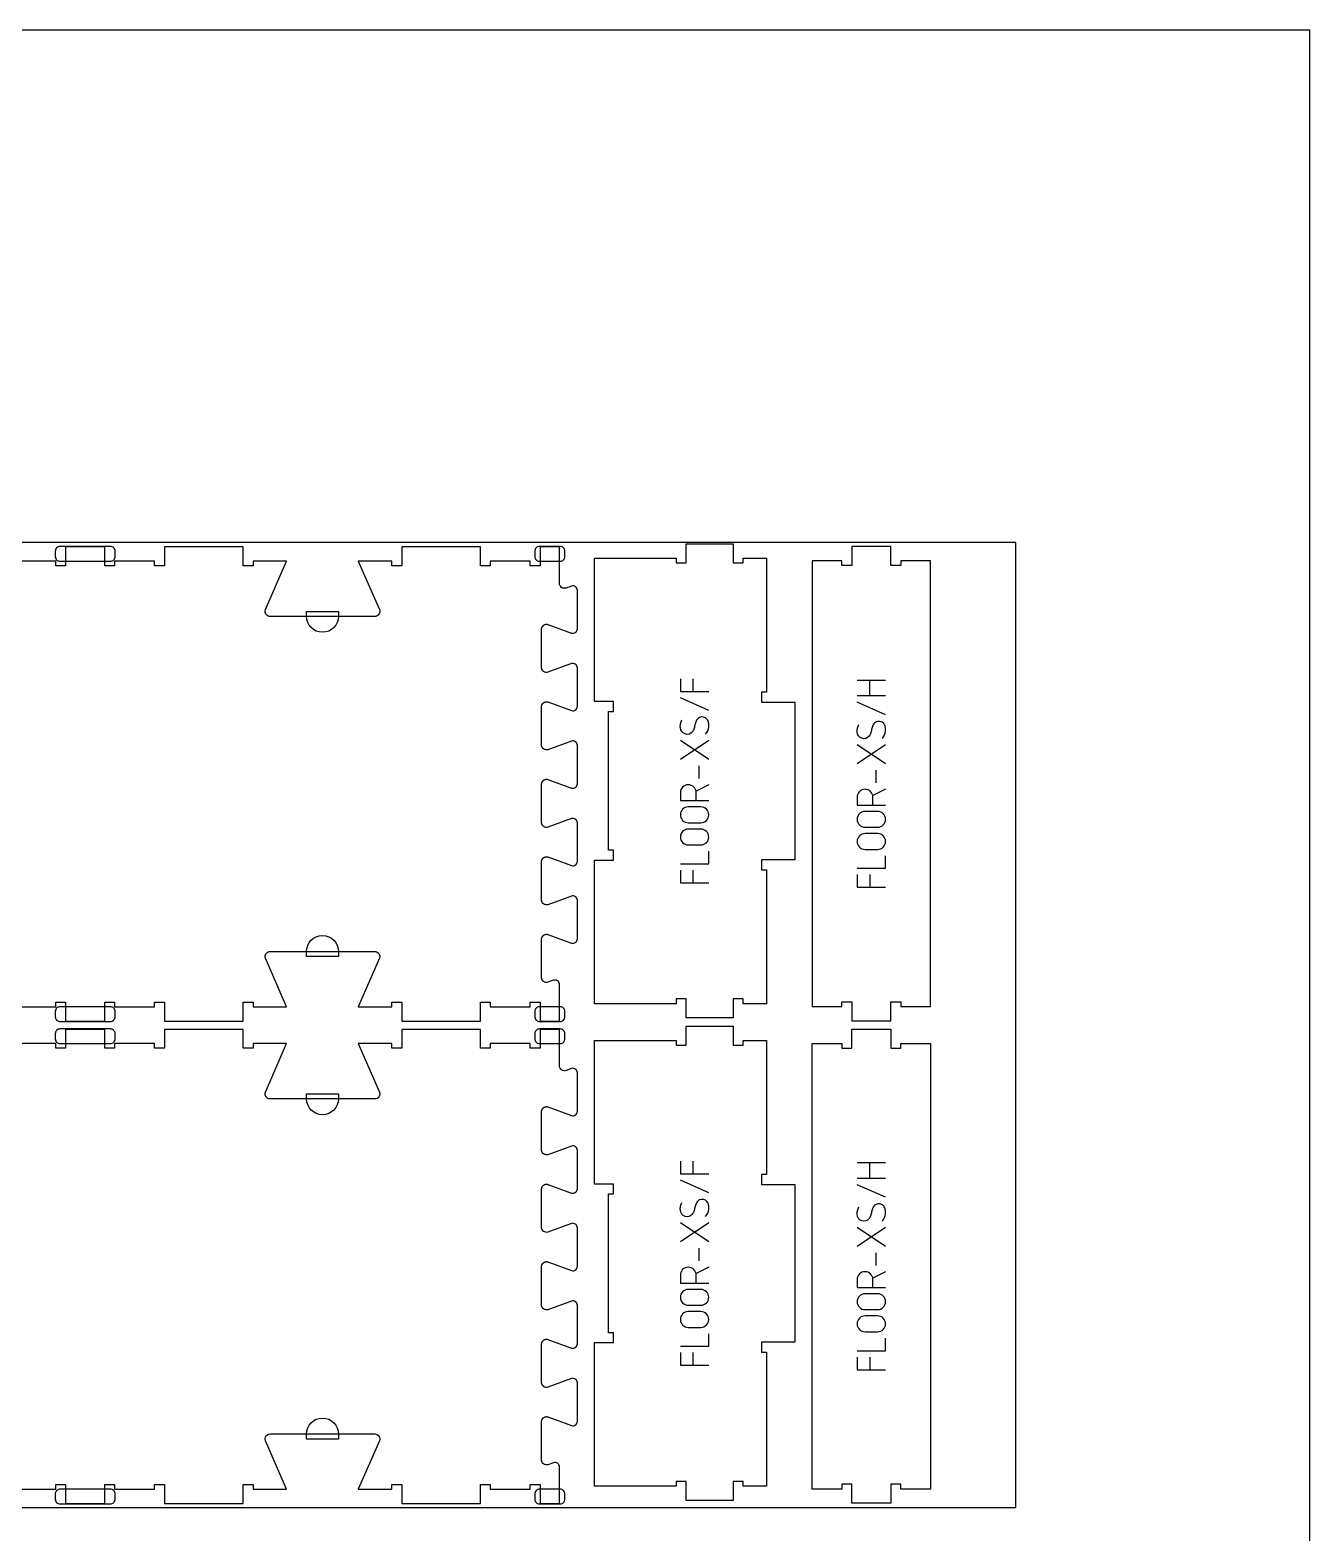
# Model space of a CAD drawing. Extents: x 0 to 12757, y 0 to 30003.
# Drawn here: x 1565 to 3183, y 11963 to 13864 of the extents above; entities that cross this region are included whole.
import ezdxf

# ---------------------------------------------------------------- set-up
doc = ezdxf.new("R2010")
doc.units = 0
for name, color, linetype in [('0_SHEET_SPRUCEPLY_2440X122', 1, 'CONTINUOUS'), ('1_ANYTOOL_1MMDEEP_LABELS_S', 2, 'CONTINUOUS'), ('4_ANYTOOL_CUTTHROUGH_OUTSI', 5, 'CONTINUOUS'), ('5_ANYTOOL_HALF_MILL_9MM_IN', 70, 'CONTINUOUS'), ('DONOTCUT', 7, 'CONTINUOUS')]:
    doc.layers.add(name, color=color, linetype=linetype)

msp = doc.modelspace()

# ---------------------------------------------------------------- linework, layer by layer
at = {"layer": '0_SHEET_SPRUCEPLY_2440X122'}
msp.add_lwpolyline([(371.7, 13215.6), (371.7, 11995.6), (2811.7, 11995.6), (2811.7, 13215.6)], close=True, dxfattribs=at)
at = {"layer": '1_ANYTOOL_1MMDEEP_LABELS_S', "color": 2}
for points in [[(2387.3, 13043.2), (2387.3, 13027.2), (2423.3, 13027.2)], [(2403.3, 13043.2), (2403.3, 13027.2)], [(2610.8, 13041.6), (2646.8, 13041.6)], [(2626.8, 13021.6), (2626.8, 13041.6)], [(2423.3, 13003.2), (2387.3, 13019.2)], [(2646.8, 13021.6), (2610.8, 13021.6)], [(2646.8, 12997.6), (2610.8, 13013.6)], [(2423.3, 12965.2), (2387.3, 12941.2)], [(2423.3, 12941.2), (2387.3, 12965.2)], [(2646.8, 12959.6), (2610.8, 12935.6)], [(2646.8, 12935.6), (2610.8, 12959.6)], [(2411.3, 12917.2), (2411.3, 12933.2)], [(2634.8, 12911.6), (2634.8, 12927.6)], [(2423.3, 12909.2), (2407.1, 12901.1)], [(2646.8, 12903.6), (2630.6, 12895.5)], [(2387.3, 12809.2), (2423.3, 12809.2), (2423.3, 12825.2)], [(2610.8, 12803.6), (2646.8, 12803.6), (2646.8, 12819.6)], [(2387.3, 12801.2), (2387.3, 12785.2), (2423.3, 12785.2)], [(2403.3, 12801.2), (2403.3, 12785.2)], [(2610.8, 12795.6), (2610.8, 12779.6), (2646.8, 12779.6)], [(2626.8, 12795.6), (2626.8, 12779.6)], [(2387.3, 12433.2), (2387.3, 12417.2), (2423.3, 12417.2)], [(2403.3, 12433.2), (2403.3, 12417.2)], [(2610.8, 12431.6), (2646.8, 12431.6)], [(2626.8, 12411.6), (2626.8, 12431.6)], [(2423.3, 12393.2), (2387.3, 12409.2)], [(2646.8, 12411.6), (2610.8, 12411.6)], [(2646.8, 12387.6), (2610.8, 12403.6)], [(2423.3, 12355.2), (2387.3, 12331.2)], [(2423.3, 12331.2), (2387.3, 12355.2)], [(2646.8, 12349.6), (2610.8, 12325.6)], [(2646.8, 12325.6), (2610.8, 12349.6)], [(2411.3, 12307.2), (2411.3, 12323.2)], [(2634.8, 12301.6), (2634.8, 12317.6)], [(2423.3, 12299.2), (2407.1, 12291.1)], [(2646.8, 12293.6), (2630.6, 12285.5)], [(2387.3, 12199.2), (2423.3, 12199.2), (2423.3, 12215.2)], [(2610.8, 12193.6), (2646.8, 12193.6), (2646.8, 12209.6)], [(2387.3, 12191.2), (2387.3, 12175.2), (2423.3, 12175.2)], [(2403.3, 12191.2), (2403.3, 12175.2)], [(2610.8, 12185.6), (2610.8, 12169.6), (2646.8, 12169.6)], [(2626.8, 12185.6), (2626.8, 12169.6)]]:
    msp.add_lwpolyline(points, dxfattribs=at)
for points in [[(2419.3, 12973.2, 0.136555), (2423.2, 12982.5, 0.071716), (2423.1, 12987.6, 0.133522), (2421, 12992.2, 0.344001), (2411.5, 12994.3, 0.153745), (2407.8, 12990.8, 0.071568), (2406, 12986.1, -0.00912), (2404.7, 12980.9, -0.090615), (2402.5, 12976.3, -0.340346), (2393.2, 12973.5, -0.284273), (2387.3, 12981.2, -0.092596), (2387.7, 12986.3, -0.017533), (2389.3, 12991.2)], [(2642.8, 12967.6, 0.136555), (2646.6, 12976.9, 0.071716), (2646.5, 12982, 0.133522), (2644.4, 12986.7, 0.344001), (2635, 12988.7, 0.153745), (2631.3, 12985.2, 0.071568), (2629.5, 12980.5, -0.00912), (2628.2, 12975.4, -0.090615), (2626, 12970.8, -0.340346), (2616.6, 12968, -0.284273), (2610.8, 12975.7, -0.092596), (2611.2, 12980.7, -0.017533), (2612.8, 12985.6)], [(2407.3, 12889.2), (2407.3, 12899.2, 1), (2387.3, 12899.2), (2387.3, 12889.2), (2423.3, 12889.2)], [(2630.8, 12883.6), (2630.8, 12893.6, 1), (2610.8, 12893.6), (2610.8, 12883.6), (2646.8, 12883.6)], [(2419.3, 12363.2, 0.136555), (2423.2, 12372.5, 0.071716), (2423.1, 12377.6, 0.133522), (2421, 12382.2, 0.344001), (2411.5, 12384.3, 0.153745), (2407.8, 12380.8, 0.071568), (2406, 12376.1, -0.00912), (2404.7, 12370.9, -0.090615), (2402.5, 12366.3, -0.340346), (2393.2, 12363.5, -0.284273), (2387.3, 12371.2, -0.092596), (2387.7, 12376.3, -0.017533), (2389.3, 12381.2)], [(2642.8, 12357.6, 0.136555), (2646.6, 12366.9, 0.071716), (2646.5, 12372, 0.133522), (2644.4, 12376.6, 0.344001), (2635, 12378.7, 0.153745), (2631.3, 12375.2, 0.071568), (2629.5, 12370.5, -0.00912), (2628.2, 12365.3, -0.090615), (2626, 12360.8, -0.340346), (2616.6, 12358, -0.284273), (2610.8, 12365.7, -0.092596), (2611.2, 12370.7, -0.017533), (2612.8, 12375.6)], [(2407.3, 12279.2), (2407.3, 12289.2, 1), (2387.3, 12289.2), (2387.3, 12279.2), (2423.3, 12279.2)], [(2630.8, 12273.6), (2630.8, 12283.6, 1), (2610.8, 12283.6), (2610.8, 12273.6), (2646.8, 12273.6)]]:
    msp.add_lwpolyline(points, format="xyb", dxfattribs=at)
for points in [[(2413.3, 12861.2, 1), (2413.3, 12881.2), (2397.3, 12881.2, 1), (2397.3, 12861.2)], [(2636.8, 12855.6, 1), (2636.8, 12875.6), (2620.8, 12875.6, 1), (2620.8, 12855.6)], [(2413.3, 12833.2, 1), (2413.3, 12853.2), (2397.3, 12853.2, 1), (2397.3, 12833.2)], [(2636.8, 12827.6, 1), (2636.8, 12847.6), (2620.8, 12847.6, 1), (2620.8, 12827.6)], [(2413.3, 12251.2, 1), (2413.3, 12271.2), (2397.3, 12271.2, 1), (2397.3, 12251.2)], [(2636.8, 12245.6, 1), (2636.8, 12265.6), (2620.8, 12265.6, 1), (2620.8, 12245.6)], [(2413.3, 12223.2, 1), (2413.3, 12243.2), (2397.3, 12243.2, 1), (2397.3, 12223.2)], [(2636.8, 12217.6, 1), (2636.8, 12237.6), (2620.8, 12237.6, 1), (2620.8, 12217.6)]]:
    msp.add_lwpolyline(points, format="xyb", close=True, dxfattribs=at)
at = {"layer": '4_ANYTOOL_CUTTHROUGH_OUTSI', "color": 5}
for points in [[(1547, 12628.5), (1597.5, 12628.5), (1597.5, 12634.5), (1610, 12634.5), (1610, 12610.5), (1659.5, 12610.5), (1659.5, 12634.5), (1672, 12634.5), (1672, 12628.5), (1722.5, 12628.5), (1722.5, 12634.5), (1735, 12634.5), (1735, 12610.5), (1834.5, 12610.5), (1834.5, 12610.5), (1834.5, 12634.5), (1847, 12634.5), (1847, 12628.5), (1889.4, 12628.5), (1862.8, 12689.8), (1862.8, 12689.8, -0.539734), (1868.5, 12698.5), (2000.9, 12698.5, -0.539734), (2006.7, 12689.8), (1980.1, 12628.5), (2022.5, 12628.5), (2022.5, 12634.5), (2035, 12634.5), (2035, 12610.5), (2134.5, 12610.5), (2134.5, 12634.5), (2147, 12634.5), (2147, 12628.5), (2197.5, 12628.5), (2197.5, 12634.5), (2210, 12634.5), (2210, 12610.5), (2234.5, 12610.5), (2234.5, 12656.6), (2234.5, 12656.6, 0.522087), (2226.7, 12662), (2219.9, 12659.5), (2219.9, 12659.5), (2219.9, 12659.5, -0.237079), (2214.4, 12660.5), (2214.3, 12660.6), (2214.1, 12660.7), (2214, 12660.8), (2213.9, 12661), (2213.7, 12661.1), (2213.6, 12661.2), (2213.5, 12661.3), (2213.4, 12661.5), (2213.2, 12661.6), (2213.1, 12661.8), (2213, 12661.9), (2212.9, 12662.1), (2212.8, 12662.2), (2212.7, 12662.4), (2212.6, 12662.5), (2212.5, 12662.7), (2212.5, 12662.9), (2212.4, 12663), (2212.3, 12663.2), (2212.3, 12663.4), (2212.2, 12663.6), (2212.1, 12663.7), (2212.1, 12663.9), (2212, 12664.1), (2212, 12664.3), (2212, 12664.4), (2211.9, 12664.6), (2211.9, 12664.8), (2211.9, 12665), (2211.9, 12665.2), (2211.9, 12665.3), (2211.9, 12665.5), (2211.9, 12714), (2211.9, 12714.2), (2211.9, 12714.4), (2211.9, 12714.5), (2211.9, 12714.7), (2211.9, 12714.9), (2212, 12715.1), (2212, 12715.3), (2212, 12715.4), (2212.1, 12715.6), (2212.1, 12715.8), (2212.2, 12716), (2212.3, 12716.1), (2212.3, 12716.3), (2212.4, 12716.5), (2212.5, 12716.7), (2212.5, 12716.8), (2212.6, 12717), (2212.7, 12717.1), (2212.8, 12717.3), (2212.9, 12717.5), (2213, 12717.6), (2213.1, 12717.8), (2213.2, 12717.9), (2213.4, 12718), (2213.5, 12718.2), (2213.6, 12718.3), (2213.7, 12718.4), (2213.9, 12718.6), (2214, 12718.7), (2214.1, 12718.8), (2214.3, 12718.9), (2214.4, 12719), (2214.5, 12719.1), (2214.7, 12719.2), (2214.8, 12719.3), (2215, 12719.4), (2215.1, 12719.5), (2215.3, 12719.6), (2215.5, 12719.7), (2215.6, 12719.7), (2215.8, 12719.8), (2216, 12719.9), (2216.2, 12719.9), (2216.3, 12720), (2216.5, 12720.1), (2216.7, 12720.1), (2216.9, 12720.1), (2217, 12720.2), (2217.2, 12720.2), (2217.4, 12720.2), (2217.6, 12720.2), (2217.8, 12720.3), (2218, 12720.3), (2218.1, 12720.3), (2218.3, 12720.3), (2218.5, 12720.3), (2218.7, 12720.2), (2218.9, 12720.2), (2219.1, 12720.2), (2219.2, 12720.2), (2219.4, 12720.1), (2219.6, 12720.1), (2219.8, 12720.1), (2219.9, 12720), (2219.9, 12720), (2249.7, 12709), (2249.7, 12709, 0.236725), (2254.8, 12709.9), (2254.9, 12710), (2255, 12710.1), (2255.2, 12710.2), (2255.3, 12710.3), (2255.4, 12710.4), (2255.5, 12710.5), (2255.6, 12710.7), (2255.7, 12710.8), (2255.9, 12710.9), (2256, 12711.1), (2256.1, 12711.2), (2256.1, 12711.3), (2256.2, 12711.5), (2256.3, 12711.6), (2256.4, 12711.8), (2256.5, 12711.9), (2256.6, 12712.1), (2256.6, 12712.2), (2256.7, 12712.4), (2256.8, 12712.6), (2256.8, 12712.7), (2256.9, 12712.9), (2256.9, 12713), (2257, 12713.2), (2257, 12713.4), (2257, 12713.5), (2257, 12713.7), (2257.1, 12713.9), (2257.1, 12714), (2257.1, 12714.2), (2257.1, 12714.3), (2257.1, 12714.5), (2257.1, 12763), (2257.1, 12763.2), (2257.1, 12763.3), (2257.1, 12763.5), (2257.1, 12763.7), (2257, 12763.8), (2257, 12764), (2257, 12764.2), (2257, 12764.3), (2256.9, 12764.5), (2256.9, 12764.6), (2256.8, 12764.8), (2256.8, 12765), (2256.7, 12765.1), (2256.6, 12765.3), (2256.6, 12765.4), (2256.5, 12765.6), (2256.4, 12765.7), (2256.3, 12765.9), (2256.2, 12766), (2256.1, 12766.2), (2256.1, 12766.3), (2256, 12766.5), (2255.9, 12766.6), (2255.7, 12766.7), (2255.6, 12766.9), (2255.5, 12767), (2255.4, 12767.1), (2255.3, 12767.2), (2255.2, 12767.3), (2255, 12767.4), (2254.9, 12767.5), (2254.8, 12767.6, 0.236725), (2249.7, 12768.5), (2219.9, 12757.5), (2219.9, 12757.5), (2219.9, 12757.5, -0.237079), (2214.4, 12758.5), (2214.3, 12758.6), (2214.1, 12758.7), (2214, 12758.8), (2213.9, 12759), (2213.7, 12759.1), (2213.6, 12759.2), (2213.5, 12759.3), (2213.4, 12759.5), (2213.2, 12759.6), (2213.1, 12759.8), (2213, 12759.9), (2212.9, 12760.1), (2212.8, 12760.2), (2212.7, 12760.4), (2212.6, 12760.5), (2212.5, 12760.7), (2212.5, 12760.9), (2212.4, 12761), (2212.3, 12761.2), (2212.3, 12761.4), (2212.2, 12761.6), (2212.1, 12761.7), (2212.1, 12761.9), (2212, 12762.1), (2212, 12762.3), (2212, 12762.4), (2211.9, 12762.6), (2211.9, 12762.8), (2211.9, 12763), (2211.9, 12763.2), (2211.9, 12763.3), (2211.9, 12763.5), (2211.9, 12812), (2211.9, 12812.2), (2211.9, 12812.4), (2211.9, 12812.5), (2211.9, 12812.7), (2211.9, 12812.9), (2212, 12813.1), (2212, 12813.3), (2212, 12813.4), (2212.1, 12813.6), (2212.1, 12813.8), (2212.2, 12814), (2212.3, 12814.1), (2212.3, 12814.3), (2212.4, 12814.5), (2212.5, 12814.7), (2212.5, 12814.8), (2212.6, 12815), (2212.7, 12815.1), (2212.8, 12815.3), (2212.9, 12815.5), (2213, 12815.6), (2213.1, 12815.8), (2213.2, 12815.9), (2213.4, 12816), (2213.5, 12816.2), (2213.6, 12816.3), (2213.7, 12816.4), (2213.9, 12816.6), (2214, 12816.7), (2214.1, 12816.8), (2214.3, 12816.9), (2214.4, 12817), (2214.5, 12817.1), (2214.7, 12817.2), (2214.8, 12817.3), (2215, 12817.4), (2215.1, 12817.5), (2215.3, 12817.6), (2215.5, 12817.7), (2215.6, 12817.7), (2215.8, 12817.8), (2216, 12817.9), (2216.2, 12817.9), (2216.3, 12818), (2216.5, 12818.1), (2216.7, 12818.1), (2216.9, 12818.1), (2217, 12818.2), (2217.2, 12818.2), (2217.4, 12818.2), (2217.6, 12818.2), (2217.8, 12818.3), (2218, 12818.3), (2218.1, 12818.3), (2218.3, 12818.3), (2218.5, 12818.3), (2218.7, 12818.2), (2218.9, 12818.2), (2219.1, 12818.2), (2219.2, 12818.2), (2219.4, 12818.1), (2219.6, 12818.1), (2219.8, 12818.1), (2219.9, 12818), (2219.9, 12818), (2249.7, 12807), (2249.7, 12807, 0.236725), (2254.8, 12807.9), (2254.9, 12808), (2255, 12808.1), (2255.2, 12808.2), (2255.3, 12808.3), (2255.4, 12808.4), (2255.5, 12808.5), (2255.6, 12808.7), (2255.7, 12808.8), (2255.9, 12808.9), (2256, 12809.1), (2256.1, 12809.2), (2256.1, 12809.3), (2256.2, 12809.5), (2256.3, 12809.6), (2256.4, 12809.8), (2256.5, 12809.9), (2256.6, 12810.1), (2256.6, 12810.2), (2256.7, 12810.4), (2256.8, 12810.6), (2256.8, 12810.7), (2256.9, 12810.9), (2256.9, 12811), (2257, 12811.2), (2257, 12811.4), (2257, 12811.5), (2257, 12811.7), (2257.1, 12811.9), (2257.1, 12812), (2257.1, 12812.2), (2257.1, 12812.3), (2257.1, 12812.5), (2257.1, 12861), (2257.1, 12861.2), (2257.1, 12861.3), (2257.1, 12861.5), (2257.1, 12861.7), (2257, 12861.8), (2257, 12862), (2257, 12862.2), (2257, 12862.3), (2256.9, 12862.5), (2256.9, 12862.6), (2256.8, 12862.8), (2256.8, 12863), (2256.7, 12863.1), (2256.6, 12863.3), (2256.6, 12863.4), (2256.5, 12863.6), (2256.4, 12863.7), (2256.3, 12863.9), (2256.2, 12864), (2256.1, 12864.2), (2256.1, 12864.3), (2256, 12864.5), (2255.9, 12864.6), (2255.7, 12864.7), (2255.6, 12864.9), (2255.5, 12865), (2255.4, 12865.1), (2255.3, 12865.2), (2255.2, 12865.3), (2255, 12865.4), (2254.9, 12865.5), (2254.8, 12865.6, 0.236725), (2249.7, 12866.5), (2219.9, 12855.5), (2219.9, 12855.5), (2219.9, 12855.5, -0.237079), (2214.4, 12856.5), (2214.3, 12856.6), (2214.1, 12856.7), (2214, 12856.8), (2213.9, 12857), (2213.7, 12857.1), (2213.6, 12857.2), (2213.5, 12857.3), (2213.4, 12857.5), (2213.2, 12857.6), (2213.1, 12857.8), (2213, 12857.9), (2212.9, 12858.1), (2212.8, 12858.2), (2212.7, 12858.4), (2212.6, 12858.5), (2212.5, 12858.7), (2212.5, 12858.9), (2212.4, 12859), (2212.3, 12859.2), (2212.3, 12859.4), (2212.2, 12859.6), (2212.1, 12859.7), (2212.1, 12859.9), (2212, 12860.1), (2212, 12860.3), (2212, 12860.4), (2211.9, 12860.6), (2211.9, 12860.8), (2211.9, 12861), (2211.9, 12861.2), (2211.9, 12861.3), (2211.9, 12861.5), (2211.9, 12910), (2211.9, 12910.2), (2211.9, 12910.4), (2211.9, 12910.5), (2211.9, 12910.7), (2211.9, 12910.9), (2212, 12911.1), (2212, 12911.3), (2212, 12911.4), (2212.1, 12911.6), (2212.1, 12911.8), (2212.2, 12912), (2212.3, 12912.1), (2212.3, 12912.3), (2212.4, 12912.5), (2212.5, 12912.7), (2212.5, 12912.8), (2212.6, 12913), (2212.7, 12913.1), (2212.8, 12913.3), (2212.9, 12913.5), (2213, 12913.6), (2213.1, 12913.8), (2213.2, 12913.9), (2213.4, 12914), (2213.5, 12914.2), (2213.6, 12914.3), (2213.7, 12914.4), (2213.9, 12914.6), (2214, 12914.7), (2214.1, 12914.8), (2214.3, 12914.9), (2214.4, 12915), (2214.5, 12915.1), (2214.7, 12915.2), (2214.8, 12915.3), (2215, 12915.4), (2215.1, 12915.5), (2215.3, 12915.6), (2215.5, 12915.7), (2215.6, 12915.7), (2215.8, 12915.8), (2216, 12915.9), (2216.2, 12915.9), (2216.3, 12916), (2216.5, 12916.1), (2216.7, 12916.1), (2216.9, 12916.1), (2217, 12916.2), (2217.2, 12916.2), (2217.4, 12916.2), (2217.6, 12916.2), (2217.8, 12916.3), (2218, 12916.3), (2218.1, 12916.3), (2218.3, 12916.3), (2218.5, 12916.3), (2218.7, 12916.2), (2218.9, 12916.2), (2219.1, 12916.2), (2219.2, 12916.2), (2219.4, 12916.1), (2219.6, 12916.1), (2219.8, 12916.1), (2219.9, 12916), (2219.9, 12916), (2219.9, 12916), (2249.7, 12905), (2249.7, 12905, 0.236725), (2254.8, 12905.9), (2254.9, 12906), (2255, 12906.1), (2255.2, 12906.2), (2255.3, 12906.3), (2255.4, 12906.4), (2255.5, 12906.5), (2255.6, 12906.7), (2255.7, 12906.8), (2255.9, 12906.9), (2256, 12907.1), (2256.1, 12907.2), (2256.1, 12907.3), (2256.2, 12907.5), (2256.3, 12907.6), (2256.4, 12907.8), (2256.5, 12907.9), (2256.6, 12908.1), (2256.6, 12908.2), (2256.7, 12908.4), (2256.8, 12908.6), (2256.8, 12908.7), (2256.9, 12908.9), (2256.9, 12909), (2257, 12909.2), (2257, 12909.4), (2257, 12909.5), (2257, 12909.7), (2257.1, 12909.9), (2257.1, 12910), (2257.1, 12910.2), (2257.1, 12910.3), (2257.1, 12910.5), (2257.1, 12959), (2257.1, 12959.2), (2257.1, 12959.3), (2257.1, 12959.5), (2257.1, 12959.7), (2257, 12959.8), (2257, 12960), (2257, 12960.2), (2257, 12960.3), (2256.9, 12960.5), (2256.9, 12960.6), (2256.8, 12960.8), (2256.8, 12961), (2256.7, 12961.1), (2256.6, 12961.3), (2256.6, 12961.4), (2256.5, 12961.6), (2256.4, 12961.7), (2256.3, 12961.9), (2256.2, 12962), (2256.1, 12962.2), (2256.1, 12962.3), (2256, 12962.5), (2255.9, 12962.6), (2255.7, 12962.7), (2255.6, 12962.9), (2255.5, 12963), (2255.4, 12963.1), (2255.3, 12963.2), (2255.2, 12963.3), (2255, 12963.4), (2254.9, 12963.5), (2254.8, 12963.6, 0.236725), (2249.7, 12964.5), (2219.9, 12953.5), (2219.9, 12953.5), (2219.9, 12953.5, -0.237079), (2214.4, 12954.5), (2214.3, 12954.6), (2214.1, 12954.7), (2214, 12954.8), (2213.9, 12955), (2213.7, 12955.1), (2213.6, 12955.2), (2213.5, 12955.3), (2213.4, 12955.5), (2213.2, 12955.6), (2213.1, 12955.8), (2213, 12955.9), (2212.9, 12956.1), (2212.8, 12956.2), (2212.7, 12956.4), (2212.6, 12956.5), (2212.5, 12956.7), (2212.5, 12956.9), (2212.4, 12957), (2212.3, 12957.2), (2212.3, 12957.4), (2212.2, 12957.6), (2212.1, 12957.7), (2212.1, 12957.9), (2212, 12958.1), (2212, 12958.3), (2212, 12958.4), (2211.9, 12958.6), (2211.9, 12958.8), (2211.9, 12959), (2211.9, 12959.2), (2211.9, 12959.3), (2211.9, 12959.5), (2211.9, 13008), (2211.9, 13008.2), (2211.9, 13008.4), (2211.9, 13008.5), (2211.9, 13008.7), (2211.9, 13008.9), (2212, 13009.1), (2212, 13009.3), (2212, 13009.4), (2212.1, 13009.6), (2212.1, 13009.8), (2212.2, 13010), (2212.3, 13010.1), (2212.3, 13010.3), (2212.4, 13010.5), (2212.5, 13010.7), (2212.5, 13010.8), (2212.6, 13011), (2212.7, 13011.1), (2212.8, 13011.3), (2212.9, 13011.5), (2213, 13011.6), (2213.1, 13011.8), (2213.2, 13011.9), (2213.4, 13012), (2213.5, 13012.2), (2213.6, 13012.3), (2213.7, 13012.4), (2213.9, 13012.6), (2214, 13012.7), (2214.1, 13012.8), (2214.3, 13012.9), (2214.4, 13013), (2214.5, 13013.1), (2214.7, 13013.2), (2214.8, 13013.3), (2215, 13013.4), (2215.1, 13013.5), (2215.3, 13013.6), (2215.5, 13013.7), (2215.6, 13013.7), (2215.8, 13013.8), (2216, 13013.9), (2216.2, 13013.9), (2216.3, 13014), (2216.5, 13014.1), (2216.7, 13014.1), (2216.9, 13014.1), (2217, 13014.2), (2217.2, 13014.2), (2217.4, 13014.2), (2217.6, 13014.2), (2217.8, 13014.3), (2218, 13014.3), (2218.1, 13014.3), (2218.3, 13014.3), (2218.5, 13014.3), (2218.7, 13014.2), (2218.9, 13014.2), (2219.1, 13014.2), (2219.2, 13014.2), (2219.4, 13014.1), (2219.6, 13014.1), (2219.8, 13014.1), (2219.9, 13014), (2219.9, 13014), (2219.9, 13014), (2249.7, 13003), (2249.7, 13003, 0.236725), (2254.8, 13003.9), (2254.9, 13004), (2255, 13004.1), (2255.2, 13004.2), (2255.3, 13004.3), (2255.4, 13004.4), (2255.5, 13004.5), (2255.6, 13004.7), (2255.7, 13004.8), (2255.9, 13004.9), (2256, 13005.1), (2256.1, 13005.2), (2256.1, 13005.3), (2256.2, 13005.5), (2256.3, 13005.6), (2256.4, 13005.8), (2256.5, 13005.9), (2256.6, 13006.1), (2256.6, 13006.2), (2256.7, 13006.4), (2256.8, 13006.6), (2256.8, 13006.7), (2256.9, 13006.9), (2256.9, 13007), (2257, 13007.2), (2257, 13007.4), (2257, 13007.5), (2257, 13007.7), (2257.1, 13007.9), (2257.1, 13008), (2257.1, 13008.2), (2257.1, 13008.3), (2257.1, 13008.5), (2257.1, 13057), (2257.1, 13057.2), (2257.1, 13057.3), (2257.1, 13057.5), (2257.1, 13057.7), (2257, 13057.8), (2257, 13058), (2257, 13058.2), (2257, 13058.3), (2256.9, 13058.5), (2256.9, 13058.6), (2256.8, 13058.8), (2256.8, 13059), (2256.7, 13059.1), (2256.6, 13059.3), (2256.6, 13059.4), (2256.5, 13059.6), (2256.4, 13059.7), (2256.3, 13059.9), (2256.2, 13060), (2256.1, 13060.2), (2256.1, 13060.3), (2256, 13060.5), (2255.9, 13060.6), (2255.7, 13060.7), (2255.6, 13060.9), (2255.5, 13061), (2255.4, 13061.1), (2255.3, 13061.2), (2255.2, 13061.3), (2255, 13061.4), (2254.9, 13061.5), (2254.8, 13061.6, 0.236725), (2249.7, 13062.5), (2219.9, 13051.5), (2219.9, 13051.5), (2219.9, 13051.5, -0.237079), (2214.4, 13052.5), (2214.3, 13052.6), (2214.1, 13052.7), (2214, 13052.8), (2213.9, 13053), (2213.7, 13053.1), (2213.6, 13053.2), (2213.5, 13053.3), (2213.4, 13053.5), (2213.2, 13053.6), (2213.1, 13053.8), (2213, 13053.9), (2212.9, 13054.1), (2212.8, 13054.2), (2212.7, 13054.4), (2212.6, 13054.5), (2212.5, 13054.7), (2212.5, 13054.9), (2212.4, 13055), (2212.3, 13055.2), (2212.3, 13055.4), (2212.2, 13055.6), (2212.1, 13055.7), (2212.1, 13055.9), (2212, 13056.1), (2212, 13056.3), (2212, 13056.4), (2211.9, 13056.6), (2211.9, 13056.8), (2211.9, 13057), (2211.9, 13057.2), (2211.9, 13057.3), (2211.9, 13057.5), (2211.9, 13106), (2211.9, 13106.2), (2211.9, 13106.4), (2211.9, 13106.5), (2211.9, 13106.7), (2211.9, 13106.9), (2212, 13107.1), (2212, 13107.3), (2212, 13107.4), (2212.1, 13107.6), (2212.1, 13107.8), (2212.2, 13108), (2212.3, 13108.1), (2212.3, 13108.3), (2212.4, 13108.5), (2212.5, 13108.7), (2212.5, 13108.8), (2212.6, 13109), (2212.7, 13109.1), (2212.8, 13109.3), (2212.9, 13109.5), (2213, 13109.6), (2213.1, 13109.8), (2213.2, 13109.9), (2213.4, 13110), (2213.5, 13110.2), (2213.6, 13110.3), (2213.7, 13110.4), (2213.9, 13110.6), (2214, 13110.7), (2214.1, 13110.8), (2214.3, 13110.9), (2214.4, 13111), (2214.5, 13111.1), (2214.7, 13111.2), (2214.8, 13111.3), (2215, 13111.4), (2215.1, 13111.5), (2215.3, 13111.6), (2215.5, 13111.7), (2215.6, 13111.7), (2215.8, 13111.8), (2216, 13111.9), (2216.2, 13111.9), (2216.3, 13112), (2216.5, 13112.1), (2216.7, 13112.1), (2216.9, 13112.1), (2217, 13112.2), (2217.2, 13112.2), (2217.4, 13112.2), (2217.6, 13112.2), (2217.8, 13112.3), (2218, 13112.3), (2218.1, 13112.3), (2218.3, 13112.3), (2218.5, 13112.3), (2218.7, 13112.2), (2218.9, 13112.2), (2219.1, 13112.2), (2219.2, 13112.2), (2219.4, 13112.1), (2219.6, 13112.1), (2219.8, 13112.1), (2219.9, 13112), (2219.9, 13112), (2249.7, 13101), (2249.7, 13101, 0.236725), (2254.8, 13101.9), (2254.9, 13102), (2255, 13102.1), (2255.2, 13102.2), (2255.3, 13102.3), (2255.4, 13102.4), (2255.5, 13102.5), (2255.6, 13102.7), (2255.7, 13102.8), (2255.9, 13102.9), (2256, 13103.1), (2256.1, 13103.2), (2256.1, 13103.3), (2256.2, 13103.5), (2256.3, 13103.6), (2256.4, 13103.8), (2256.5, 13103.9), (2256.6, 13104.1), (2256.6, 13104.2), (2256.7, 13104.4), (2256.8, 13104.6), (2256.8, 13104.7), (2256.9, 13104.9), (2256.9, 13105), (2257, 13105.2), (2257, 13105.4), (2257, 13105.5), (2257, 13105.7), (2257.1, 13105.9), (2257.1, 13106), (2257.1, 13106.2), (2257.1, 13106.3), (2257.1, 13106.5), (2257.1, 13155), (2257.1, 13155.2), (2257.1, 13155.3), (2257.1, 13155.5), (2257.1, 13155.7), (2257, 13155.8), (2257, 13156), (2257, 13156.2), (2257, 13156.3), (2256.9, 13156.5), (2256.9, 13156.6), (2256.8, 13156.8), (2256.8, 13157), (2256.7, 13157.1), (2256.6, 13157.3), (2256.6, 13157.4), (2256.5, 13157.6), (2256.4, 13157.7), (2256.3, 13157.9), (2256.2, 13158), (2256.1, 13158.2), (2256.1, 13158.3), (2256, 13158.5), (2255.9, 13158.6), (2255.7, 13158.7), (2255.6, 13158.9), (2255.5, 13159), (2255.4, 13159.1), (2255.3, 13159.2), (2255.2, 13159.3), (2255, 13159.4), (2254.9, 13159.5), (2254.8, 13159.6, 0.236725), (2249.7, 13160.5), (2242.9, 13158, -0.522088), (2234.5, 13163.9), (2234.5, 13210), (2210, 13210), (2210, 13186), (2197.5, 13186), (2197.5, 13192), (2147, 13192), (2147, 13186), (2134.5, 13186), (2134.5, 13210), (2035, 13210), (2035, 13186), (2022.5, 13186), (2022.5, 13192), (1980.1, 13192), (2006.7, 13130.7), (2006.7, 13130.7, -0.539734), (2000.9, 13122), (1868.5, 13122, -0.539734), (1862.8, 13130.7), (1889.4, 13192), (1847, 13192), (1847, 13186), (1834.5, 13186), (1834.5, 13210), (1735, 13210), (1735, 13186), (1722.5, 13186), (1722.5, 13192), (1672, 13192), (1672, 13186), (1659.5, 13186), (1659.5, 13210), (1610, 13210), (1610, 13186), (1597.5, 13186), (1597.5, 13192), (1547, 13192)], [(1547, 12018.5), (1597.5, 12018.5), (1597.5, 12024.5), (1610, 12024.5), (1610, 12000.5), (1659.5, 12000.5), (1659.5, 12024.5), (1672, 12024.5), (1672, 12018.5), (1722.5, 12018.5), (1722.5, 12024.5), (1735, 12024.5), (1735, 12000.5), (1834.5, 12000.5), (1834.5, 12000.5), (1834.5, 12024.5), (1847, 12024.5), (1847, 12018.5), (1889.4, 12018.5), (1862.8, 12079.8), (1862.8, 12079.8, -0.539734), (1868.5, 12088.5), (2000.9, 12088.5, -0.539734), (2006.7, 12079.8), (1980.1, 12018.5), (2022.5, 12018.5), (2022.5, 12024.5), (2035, 12024.5), (2035, 12000.5), (2134.5, 12000.5), (2134.5, 12024.5), (2147, 12024.5), (2147, 12018.5), (2197.5, 12018.5), (2197.5, 12024.5), (2210, 12024.5), (2210, 12000.5), (2234.5, 12000.5), (2234.5, 12046.6), (2234.5, 12046.6, 0.522087), (2226.7, 12052), (2219.9, 12049.5), (2219.9, 12049.5), (2219.9, 12049.5, -0.237079), (2214.4, 12050.5), (2214.3, 12050.6), (2214.1, 12050.7), (2214, 12050.8), (2213.9, 12051), (2213.7, 12051.1), (2213.6, 12051.2), (2213.5, 12051.3), (2213.4, 12051.5), (2213.2, 12051.6), (2213.1, 12051.8), (2213, 12051.9), (2212.9, 12052.1), (2212.8, 12052.2), (2212.7, 12052.4), (2212.6, 12052.5), (2212.5, 12052.7), (2212.5, 12052.9), (2212.4, 12053), (2212.3, 12053.2), (2212.3, 12053.4), (2212.2, 12053.6), (2212.1, 12053.7), (2212.1, 12053.9), (2212, 12054.1), (2212, 12054.3), (2212, 12054.4), (2211.9, 12054.6), (2211.9, 12054.8), (2211.9, 12055), (2211.9, 12055.2), (2211.9, 12055.3), (2211.9, 12055.5), (2211.9, 12104), (2211.9, 12104.2), (2211.9, 12104.4), (2211.9, 12104.5), (2211.9, 12104.7), (2211.9, 12104.9), (2212, 12105.1), (2212, 12105.3), (2212, 12105.4), (2212.1, 12105.6), (2212.1, 12105.8), (2212.2, 12106), (2212.3, 12106.1), (2212.3, 12106.3), (2212.4, 12106.5), (2212.5, 12106.7), (2212.5, 12106.8), (2212.6, 12107), (2212.7, 12107.1), (2212.8, 12107.3), (2212.9, 12107.5), (2213, 12107.6), (2213.1, 12107.8), (2213.2, 12107.9), (2213.4, 12108), (2213.5, 12108.2), (2213.6, 12108.3), (2213.7, 12108.4), (2213.9, 12108.6), (2214, 12108.7), (2214.1, 12108.8), (2214.3, 12108.9), (2214.4, 12109), (2214.5, 12109.1), (2214.7, 12109.2), (2214.8, 12109.3), (2215, 12109.4), (2215.1, 12109.5), (2215.3, 12109.6), (2215.5, 12109.7), (2215.6, 12109.7), (2215.8, 12109.8), (2216, 12109.9), (2216.2, 12109.9), (2216.3, 12110), (2216.5, 12110.1), (2216.7, 12110.1), (2216.9, 12110.1), (2217, 12110.2), (2217.2, 12110.2), (2217.4, 12110.2), (2217.6, 12110.2), (2217.8, 12110.3), (2218, 12110.3), (2218.1, 12110.3), (2218.3, 12110.3), (2218.5, 12110.3), (2218.7, 12110.2), (2218.9, 12110.2), (2219.1, 12110.2), (2219.2, 12110.2), (2219.4, 12110.1), (2219.6, 12110.1), (2219.8, 12110.1), (2219.9, 12110), (2219.9, 12110), (2249.7, 12099), (2249.7, 12099, 0.236725), (2254.8, 12099.9), (2254.9, 12100), (2255, 12100.1), (2255.2, 12100.2), (2255.3, 12100.3), (2255.4, 12100.4), (2255.5, 12100.5), (2255.6, 12100.7), (2255.7, 12100.8), (2255.9, 12100.9), (2256, 12101.1), (2256.1, 12101.2), (2256.1, 12101.3), (2256.2, 12101.5), (2256.3, 12101.6), (2256.4, 12101.8), (2256.5, 12101.9), (2256.6, 12102.1), (2256.6, 12102.2), (2256.7, 12102.4), (2256.8, 12102.6), (2256.8, 12102.7), (2256.9, 12102.9), (2256.9, 12103), (2257, 12103.2), (2257, 12103.4), (2257, 12103.5), (2257, 12103.7), (2257.1, 12103.9), (2257.1, 12104), (2257.1, 12104.2), (2257.1, 12104.3), (2257.1, 12104.5), (2257.1, 12153), (2257.1, 12153.2), (2257.1, 12153.3), (2257.1, 12153.5), (2257.1, 12153.7), (2257, 12153.8), (2257, 12154), (2257, 12154.2), (2257, 12154.3), (2256.9, 12154.5), (2256.9, 12154.6), (2256.8, 12154.8), (2256.8, 12155), (2256.7, 12155.1), (2256.6, 12155.3), (2256.6, 12155.4), (2256.5, 12155.6), (2256.4, 12155.7), (2256.3, 12155.9), (2256.2, 12156), (2256.1, 12156.2), (2256.1, 12156.3), (2256, 12156.5), (2255.9, 12156.6), (2255.7, 12156.7), (2255.6, 12156.9), (2255.5, 12157), (2255.4, 12157.1), (2255.3, 12157.2), (2255.2, 12157.3), (2255, 12157.4), (2254.9, 12157.5), (2254.8, 12157.6, 0.236725), (2249.7, 12158.5), (2219.9, 12147.5), (2219.9, 12147.5), (2219.9, 12147.5, -0.237079), (2214.4, 12148.5), (2214.3, 12148.6), (2214.1, 12148.7), (2214, 12148.8), (2213.9, 12149), (2213.7, 12149.1), (2213.6, 12149.2), (2213.5, 12149.3), (2213.4, 12149.5), (2213.2, 12149.6), (2213.1, 12149.8), (2213, 12149.9), (2212.9, 12150.1), (2212.8, 12150.2), (2212.7, 12150.4), (2212.6, 12150.5), (2212.5, 12150.7), (2212.5, 12150.9), (2212.4, 12151), (2212.3, 12151.2), (2212.3, 12151.4), (2212.2, 12151.6), (2212.1, 12151.7), (2212.1, 12151.9), (2212, 12152.1), (2212, 12152.3), (2212, 12152.4), (2211.9, 12152.6), (2211.9, 12152.8), (2211.9, 12153), (2211.9, 12153.2), (2211.9, 12153.3), (2211.9, 12153.5), (2211.9, 12202), (2211.9, 12202.2), (2211.9, 12202.4), (2211.9, 12202.5), (2211.9, 12202.7), (2211.9, 12202.9), (2212, 12203.1), (2212, 12203.3), (2212, 12203.4), (2212.1, 12203.6), (2212.1, 12203.8), (2212.2, 12204), (2212.3, 12204.1), (2212.3, 12204.3), (2212.4, 12204.5), (2212.5, 12204.7), (2212.5, 12204.8), (2212.6, 12205), (2212.7, 12205.1), (2212.8, 12205.3), (2212.9, 12205.5), (2213, 12205.6), (2213.1, 12205.8), (2213.2, 12205.9), (2213.4, 12206), (2213.5, 12206.2), (2213.6, 12206.3), (2213.7, 12206.4), (2213.9, 12206.6), (2214, 12206.7), (2214.1, 12206.8), (2214.3, 12206.9), (2214.4, 12207), (2214.5, 12207.1), (2214.7, 12207.2), (2214.8, 12207.3), (2215, 12207.4), (2215.1, 12207.5), (2215.3, 12207.6), (2215.5, 12207.7), (2215.6, 12207.7), (2215.8, 12207.8), (2216, 12207.9), (2216.2, 12207.9), (2216.3, 12208), (2216.5, 12208.1), (2216.7, 12208.1), (2216.9, 12208.1), (2217, 12208.2), (2217.2, 12208.2), (2217.4, 12208.2), (2217.6, 12208.2), (2217.8, 12208.3), (2218, 12208.3), (2218.1, 12208.3), (2218.3, 12208.3), (2218.5, 12208.3), (2218.7, 12208.2), (2218.9, 12208.2), (2219.1, 12208.2), (2219.2, 12208.2), (2219.4, 12208.1), (2219.6, 12208.1), (2219.8, 12208.1), (2219.9, 12208), (2219.9, 12208), (2249.7, 12197), (2249.7, 12197, 0.236725), (2254.8, 12197.9), (2254.9, 12198), (2255, 12198.1), (2255.2, 12198.2), (2255.3, 12198.3), (2255.4, 12198.4), (2255.5, 12198.5), (2255.6, 12198.7), (2255.7, 12198.8), (2255.9, 12198.9), (2256, 12199.1), (2256.1, 12199.2), (2256.1, 12199.3), (2256.2, 12199.5), (2256.3, 12199.6), (2256.4, 12199.8), (2256.5, 12199.9), (2256.6, 12200.1), (2256.6, 12200.2), (2256.7, 12200.4), (2256.8, 12200.6), (2256.8, 12200.7), (2256.9, 12200.9), (2256.9, 12201), (2257, 12201.2), (2257, 12201.4), (2257, 12201.5), (2257, 12201.7), (2257.1, 12201.9), (2257.1, 12202), (2257.1, 12202.2), (2257.1, 12202.3), (2257.1, 12202.5), (2257.1, 12251), (2257.1, 12251.2), (2257.1, 12251.3), (2257.1, 12251.5), (2257.1, 12251.7), (2257, 12251.8), (2257, 12252), (2257, 12252.2), (2257, 12252.3), (2256.9, 12252.5), (2256.9, 12252.6), (2256.8, 12252.8), (2256.8, 12253), (2256.7, 12253.1), (2256.6, 12253.3), (2256.6, 12253.4), (2256.5, 12253.6), (2256.4, 12253.7), (2256.3, 12253.9), (2256.2, 12254), (2256.1, 12254.2), (2256.1, 12254.3), (2256, 12254.5), (2255.9, 12254.6), (2255.7, 12254.7), (2255.6, 12254.9), (2255.5, 12255), (2255.4, 12255.1), (2255.3, 12255.2), (2255.2, 12255.3), (2255, 12255.4), (2254.9, 12255.5), (2254.8, 12255.6, 0.236725), (2249.7, 12256.5), (2219.9, 12245.5), (2219.9, 12245.5), (2219.9, 12245.5, -0.237079), (2214.4, 12246.5), (2214.3, 12246.6), (2214.1, 12246.7), (2214, 12246.8), (2213.9, 12247), (2213.7, 12247.1), (2213.6, 12247.2), (2213.5, 12247.3), (2213.4, 12247.5), (2213.2, 12247.6), (2213.1, 12247.8), (2213, 12247.9), (2212.9, 12248.1), (2212.8, 12248.2), (2212.7, 12248.4), (2212.6, 12248.5), (2212.5, 12248.7), (2212.5, 12248.9), (2212.4, 12249), (2212.3, 12249.2), (2212.3, 12249.4), (2212.2, 12249.6), (2212.1, 12249.7), (2212.1, 12249.9), (2212, 12250.1), (2212, 12250.3), (2212, 12250.4), (2211.9, 12250.6), (2211.9, 12250.8), (2211.9, 12251), (2211.9, 12251.2), (2211.9, 12251.3), (2211.9, 12251.5), (2211.9, 12300), (2211.9, 12300.2), (2211.9, 12300.4), (2211.9, 12300.5), (2211.9, 12300.7), (2211.9, 12300.9), (2212, 12301.1), (2212, 12301.3), (2212, 12301.4), (2212.1, 12301.6), (2212.1, 12301.8), (2212.2, 12302), (2212.3, 12302.1), (2212.3, 12302.3), (2212.4, 12302.5), (2212.5, 12302.7), (2212.5, 12302.8), (2212.6, 12303), (2212.7, 12303.1), (2212.8, 12303.3), (2212.9, 12303.5), (2213, 12303.6), (2213.1, 12303.8), (2213.2, 12303.9), (2213.4, 12304), (2213.5, 12304.2), (2213.6, 12304.3), (2213.7, 12304.4), (2213.9, 12304.6), (2214, 12304.7), (2214.1, 12304.8), (2214.3, 12304.9), (2214.4, 12305), (2214.5, 12305.1), (2214.7, 12305.2), (2214.8, 12305.3), (2215, 12305.4), (2215.1, 12305.5), (2215.3, 12305.6), (2215.5, 12305.7), (2215.6, 12305.7), (2215.8, 12305.8), (2216, 12305.9), (2216.2, 12305.9), (2216.3, 12306), (2216.5, 12306.1), (2216.7, 12306.1), (2216.9, 12306.1), (2217, 12306.2), (2217.2, 12306.2), (2217.4, 12306.2), (2217.6, 12306.2), (2217.8, 12306.3), (2218, 12306.3), (2218.1, 12306.3), (2218.3, 12306.3), (2218.5, 12306.3), (2218.7, 12306.2), (2218.9, 12306.2), (2219.1, 12306.2), (2219.2, 12306.2), (2219.4, 12306.1), (2219.6, 12306.1), (2219.8, 12306.1), (2219.9, 12306), (2219.9, 12306), (2219.9, 12306), (2249.7, 12295), (2249.7, 12295, 0.236725), (2254.8, 12295.9), (2254.9, 12296), (2255, 12296.1), (2255.2, 12296.2), (2255.3, 12296.3), (2255.4, 12296.4), (2255.5, 12296.5), (2255.6, 12296.7), (2255.7, 12296.8), (2255.9, 12296.9), (2256, 12297.1), (2256.1, 12297.2), (2256.1, 12297.3), (2256.2, 12297.5), (2256.3, 12297.6), (2256.4, 12297.8), (2256.5, 12297.9), (2256.6, 12298.1), (2256.6, 12298.2), (2256.7, 12298.4), (2256.8, 12298.6), (2256.8, 12298.7), (2256.9, 12298.9), (2256.9, 12299), (2257, 12299.2), (2257, 12299.4), (2257, 12299.5), (2257, 12299.7), (2257.1, 12299.9), (2257.1, 12300), (2257.1, 12300.2), (2257.1, 12300.3), (2257.1, 12300.5), (2257.1, 12349), (2257.1, 12349.2), (2257.1, 12349.3), (2257.1, 12349.5), (2257.1, 12349.7), (2257, 12349.8), (2257, 12350), (2257, 12350.2), (2257, 12350.3), (2256.9, 12350.5), (2256.9, 12350.6), (2256.8, 12350.8), (2256.8, 12351), (2256.7, 12351.1), (2256.6, 12351.3), (2256.6, 12351.4), (2256.5, 12351.6), (2256.4, 12351.7), (2256.3, 12351.9), (2256.2, 12352), (2256.1, 12352.2), (2256.1, 12352.3), (2256, 12352.5), (2255.9, 12352.6), (2255.7, 12352.7), (2255.6, 12352.9), (2255.5, 12353), (2255.4, 12353.1), (2255.3, 12353.2), (2255.2, 12353.3), (2255, 12353.4), (2254.9, 12353.5), (2254.8, 12353.6, 0.236725), (2249.7, 12354.5), (2219.9, 12343.5), (2219.9, 12343.5), (2219.9, 12343.5, -0.237079), (2214.4, 12344.5), (2214.3, 12344.6), (2214.1, 12344.7), (2214, 12344.8), (2213.9, 12345), (2213.7, 12345.1), (2213.6, 12345.2), (2213.5, 12345.3), (2213.4, 12345.5), (2213.2, 12345.6), (2213.1, 12345.8), (2213, 12345.9), (2212.9, 12346.1), (2212.8, 12346.2), (2212.7, 12346.4), (2212.6, 12346.5), (2212.5, 12346.7), (2212.5, 12346.9), (2212.4, 12347), (2212.3, 12347.2), (2212.3, 12347.4), (2212.2, 12347.6), (2212.1, 12347.7), (2212.1, 12347.9), (2212, 12348.1), (2212, 12348.3), (2212, 12348.4), (2211.9, 12348.6), (2211.9, 12348.8), (2211.9, 12349), (2211.9, 12349.2), (2211.9, 12349.3), (2211.9, 12349.5), (2211.9, 12398), (2211.9, 12398.2), (2211.9, 12398.4), (2211.9, 12398.5), (2211.9, 12398.7), (2211.9, 12398.9), (2212, 12399.1), (2212, 12399.3), (2212, 12399.4), (2212.1, 12399.6), (2212.1, 12399.8), (2212.2, 12400), (2212.3, 12400.1), (2212.3, 12400.3), (2212.4, 12400.5), (2212.5, 12400.7), (2212.5, 12400.8), (2212.6, 12401), (2212.7, 12401.1), (2212.8, 12401.3), (2212.9, 12401.5), (2213, 12401.6), (2213.1, 12401.8), (2213.2, 12401.9), (2213.4, 12402), (2213.5, 12402.2), (2213.6, 12402.3), (2213.7, 12402.4), (2213.9, 12402.6), (2214, 12402.7), (2214.1, 12402.8), (2214.3, 12402.9), (2214.4, 12403), (2214.5, 12403.1), (2214.7, 12403.2), (2214.8, 12403.3), (2215, 12403.4), (2215.1, 12403.5), (2215.3, 12403.6), (2215.5, 12403.7), (2215.6, 12403.7), (2215.8, 12403.8), (2216, 12403.9), (2216.2, 12403.9), (2216.3, 12404), (2216.5, 12404.1), (2216.7, 12404.1), (2216.9, 12404.1), (2217, 12404.2), (2217.2, 12404.2), (2217.4, 12404.2), (2217.6, 12404.2), (2217.8, 12404.3), (2218, 12404.3), (2218.1, 12404.3), (2218.3, 12404.3), (2218.5, 12404.3), (2218.7, 12404.2), (2218.9, 12404.2), (2219.1, 12404.2), (2219.2, 12404.2), (2219.4, 12404.1), (2219.6, 12404.1), (2219.8, 12404.1), (2219.9, 12404), (2219.9, 12404), (2219.9, 12404), (2249.7, 12393), (2249.7, 12393, 0.236725), (2254.8, 12393.9), (2254.9, 12394), (2255, 12394.1), (2255.2, 12394.2), (2255.3, 12394.3), (2255.4, 12394.4), (2255.5, 12394.5), (2255.6, 12394.7), (2255.7, 12394.8), (2255.9, 12394.9), (2256, 12395.1), (2256.1, 12395.2), (2256.1, 12395.3), (2256.2, 12395.5), (2256.3, 12395.6), (2256.4, 12395.8), (2256.5, 12395.9), (2256.6, 12396.1), (2256.6, 12396.2), (2256.7, 12396.4), (2256.8, 12396.6), (2256.8, 12396.7), (2256.9, 12396.9), (2256.9, 12397), (2257, 12397.2), (2257, 12397.4), (2257, 12397.5), (2257, 12397.7), (2257.1, 12397.9), (2257.1, 12398), (2257.1, 12398.2), (2257.1, 12398.3), (2257.1, 12398.5), (2257.1, 12447), (2257.1, 12447.2), (2257.1, 12447.3), (2257.1, 12447.5), (2257.1, 12447.7), (2257, 12447.8), (2257, 12448), (2257, 12448.2), (2257, 12448.3), (2256.9, 12448.5), (2256.9, 12448.6), (2256.8, 12448.8), (2256.8, 12449), (2256.7, 12449.1), (2256.6, 12449.3), (2256.6, 12449.4), (2256.5, 12449.6), (2256.4, 12449.7), (2256.3, 12449.9), (2256.2, 12450), (2256.1, 12450.2), (2256.1, 12450.3), (2256, 12450.5), (2255.9, 12450.6), (2255.7, 12450.7), (2255.6, 12450.9), (2255.5, 12451), (2255.4, 12451.1), (2255.3, 12451.2), (2255.2, 12451.3), (2255, 12451.4), (2254.9, 12451.5), (2254.8, 12451.6, 0.236725), (2249.7, 12452.5), (2219.9, 12441.5), (2219.9, 12441.5), (2219.9, 12441.5, -0.237079), (2214.4, 12442.5), (2214.3, 12442.6), (2214.1, 12442.7), (2214, 12442.8), (2213.9, 12443), (2213.7, 12443.1), (2213.6, 12443.2), (2213.5, 12443.3), (2213.4, 12443.5), (2213.2, 12443.6), (2213.1, 12443.8), (2213, 12443.9), (2212.9, 12444.1), (2212.8, 12444.2), (2212.7, 12444.4), (2212.6, 12444.5), (2212.5, 12444.7), (2212.5, 12444.9), (2212.4, 12445), (2212.3, 12445.2), (2212.3, 12445.4), (2212.2, 12445.6), (2212.1, 12445.7), (2212.1, 12445.9), (2212, 12446.1), (2212, 12446.3), (2212, 12446.4), (2211.9, 12446.6), (2211.9, 12446.8), (2211.9, 12447), (2211.9, 12447.2), (2211.9, 12447.3), (2211.9, 12447.5), (2211.9, 12496), (2211.9, 12496.2), (2211.9, 12496.4), (2211.9, 12496.5), (2211.9, 12496.7), (2211.9, 12496.9), (2212, 12497.1), (2212, 12497.3), (2212, 12497.4), (2212.1, 12497.6), (2212.1, 12497.8), (2212.2, 12498), (2212.3, 12498.1), (2212.3, 12498.3), (2212.4, 12498.5), (2212.5, 12498.7), (2212.5, 12498.8), (2212.6, 12499), (2212.7, 12499.1), (2212.8, 12499.3), (2212.9, 12499.5), (2213, 12499.6), (2213.1, 12499.8), (2213.2, 12499.9), (2213.4, 12500), (2213.5, 12500.2), (2213.6, 12500.3), (2213.7, 12500.4), (2213.9, 12500.6), (2214, 12500.7), (2214.1, 12500.8), (2214.3, 12500.9), (2214.4, 12501), (2214.5, 12501.1), (2214.7, 12501.2), (2214.8, 12501.3), (2215, 12501.4), (2215.1, 12501.5), (2215.3, 12501.6), (2215.5, 12501.7), (2215.6, 12501.7), (2215.8, 12501.8), (2216, 12501.9), (2216.2, 12501.9), (2216.3, 12502), (2216.5, 12502.1), (2216.7, 12502.1), (2216.9, 12502.1), (2217, 12502.2), (2217.2, 12502.2), (2217.4, 12502.2), (2217.6, 12502.2), (2217.8, 12502.3), (2218, 12502.3), (2218.1, 12502.3), (2218.3, 12502.3), (2218.5, 12502.3), (2218.7, 12502.2), (2218.9, 12502.2), (2219.1, 12502.2), (2219.2, 12502.2), (2219.4, 12502.1), (2219.6, 12502.1), (2219.8, 12502.1), (2219.9, 12502), (2219.9, 12502), (2219.9, 12502), (2249.7, 12491), (2249.7, 12491, 0.236725), (2254.8, 12491.9), (2254.9, 12492), (2255, 12492.1), (2255.2, 12492.2), (2255.3, 12492.3), (2255.4, 12492.4), (2255.5, 12492.5), (2255.6, 12492.7), (2255.7, 12492.8), (2255.9, 12492.9), (2256, 12493.1), (2256.1, 12493.2), (2256.1, 12493.3), (2256.2, 12493.5), (2256.3, 12493.6), (2256.4, 12493.8), (2256.5, 12493.9), (2256.6, 12494.1), (2256.6, 12494.2), (2256.7, 12494.4), (2256.8, 12494.6), (2256.8, 12494.7), (2256.9, 12494.9), (2256.9, 12495), (2257, 12495.2), (2257, 12495.4), (2257, 12495.5), (2257, 12495.7), (2257.1, 12495.9), (2257.1, 12496), (2257.1, 12496.2), (2257.1, 12496.3), (2257.1, 12496.5), (2257.1, 12545), (2257.1, 12545.2), (2257.1, 12545.3), (2257.1, 12545.5), (2257.1, 12545.7), (2257, 12545.8), (2257, 12546), (2257, 12546.2), (2257, 12546.3), (2256.9, 12546.5), (2256.9, 12546.6), (2256.8, 12546.8), (2256.8, 12547), (2256.7, 12547.1), (2256.6, 12547.3), (2256.6, 12547.4), (2256.5, 12547.6), (2256.4, 12547.7), (2256.3, 12547.9), (2256.2, 12548), (2256.1, 12548.2), (2256.1, 12548.3), (2256, 12548.5), (2255.9, 12548.6), (2255.7, 12548.7), (2255.6, 12548.9), (2255.5, 12549), (2255.4, 12549.1), (2255.3, 12549.2), (2255.2, 12549.3), (2255, 12549.4), (2254.9, 12549.5), (2254.8, 12549.6, 0.236725), (2249.7, 12550.5), (2242.9, 12548, -0.522088), (2234.5, 12553.9), (2234.5, 12600), (2210, 12600), (2210, 12576), (2197.5, 12576), (2197.5, 12582), (2147, 12582), (2147, 12576), (2134.5, 12576), (2134.5, 12600), (2035, 12600), (2035, 12576), (2022.5, 12576), (2022.5, 12582), (1980.1, 12582), (2006.7, 12520.7), (2006.7, 12520.7, -0.539734), (2000.9, 12512), (1868.5, 12512, -0.539734), (1862.8, 12520.7), (1889.4, 12582), (1847, 12582), (1847, 12576), (1834.5, 12576), (1834.5, 12600), (1735, 12600), (1735, 12576), (1722.5, 12576), (1722.5, 12582), (1672, 12582), (1672, 12576), (1659.5, 12576), (1659.5, 12600), (1610, 12600), (1610, 12576), (1597.5, 12576), (1597.5, 12582), (1547, 12582)]]:
    msp.add_lwpolyline(points, format="xyb", dxfattribs=at)
for points in [[(2278.6, 13014.4), (2278.6, 13195.9), (2382.1, 13195.9), (2382.1, 13189.9), (2394.6, 13189.9), (2394.6, 13213.9), (2454.1, 13213.9), (2454.1, 13189.9), (2466.6, 13189.9), (2466.6, 13195.9), (2496.1, 13195.9), (2496.1, 13026.4), (2490.1, 13026.4), (2490.1, 13013.9), (2532.1, 13013.9), (2532.1, 12814.4), (2490.1, 12814.4), (2490.1, 12801.9), (2496.1, 12801.9), (2496.1, 12632.4), (2466.6, 12632.4), (2466.6, 12638.4), (2454.1, 12638.4), (2454.1, 12614.4), (2394.6, 12614.4), (2394.6, 12638.4), (2382.1, 12638.4), (2382.1, 12632.4), (2278.6, 12632.4), (2278.6, 12813.9), (2302.6, 12813.9), (2302.6, 12826.4), (2296.6, 12826.4), (2296.6, 13001.9), (2302.6, 13001.9), (2302.6, 13014.4)], [(2666, 12628.9), (2703.5, 12628.9), (2703.5, 13192.4), (2666, 13192.4), (2666, 13186.4), (2653.5, 13186.4), (2653.5, 13210.4), (2604, 13210.4), (2604, 13186.4), (2591.5, 13186.4), (2591.5, 13192.4), (2554, 13192.4), (2554, 12628.9), (2591.5, 12628.9), (2591.5, 12634.9), (2604, 12634.9), (2604, 12610.9), (2653.5, 12610.9), (2653.5, 12634.9), (2666, 12634.9)], [(2278.6, 12404.4), (2278.6, 12585.9), (2382.1, 12585.9), (2382.1, 12579.9), (2394.6, 12579.9), (2394.6, 12603.9), (2454.1, 12603.9), (2454.1, 12579.9), (2466.6, 12579.9), (2466.6, 12585.9), (2496.1, 12585.9), (2496.1, 12416.4), (2490.1, 12416.4), (2490.1, 12403.9), (2532.1, 12403.9), (2532.1, 12204.4), (2490.1, 12204.4), (2490.1, 12191.9), (2496.1, 12191.9), (2496.1, 12022.4), (2466.6, 12022.4), (2466.6, 12028.4), (2454.1, 12028.4), (2454.1, 12004.4), (2394.6, 12004.4), (2394.6, 12028.4), (2382.1, 12028.4), (2382.1, 12022.4), (2278.6, 12022.4), (2278.6, 12203.9), (2302.6, 12203.9), (2302.6, 12216.4), (2296.6, 12216.4), (2296.6, 12391.9), (2302.6, 12391.9), (2302.6, 12404.4)], [(2666, 12582.3), (2703.5, 12582.3), (2703.5, 12018.8), (2666, 12018.8), (2666, 12024.8), (2653.5, 12024.8), (2653.5, 12000.8), (2604, 12000.8), (2604, 12024.8), (2591.5, 12024.8), (2591.5, 12018.8), (2554, 12018.8), (2554, 12582.3), (2591.5, 12582.3), (2591.5, 12576.3), (2604, 12576.3), (2604, 12600.3), (2653.5, 12600.3), (2653.5, 12576.3), (2666, 12576.3)]]:
    msp.add_lwpolyline(points, close=True, dxfattribs=at)
at = {"layer": '5_ANYTOOL_HALF_MILL_9MM_IN', "color": 3}
for points in [[(1602.9, 13210.5, 0.414214), (1596.9, 13204.5), (1596.9, 13198, 0.414214), (1602.9, 13192), (1666.6, 13192, 0.414214), (1672.6, 13198), (1672.6, 13204.5, 0.414214), (1666.6, 13210.5)], [(2209.1, 13210.5, 0.414214), (2203.1, 13204.5), (2203.1, 13198, 0.414214), (2209.1, 13192), (2235.4, 13192, 0.414214), (2241.4, 13198), (2241.4, 13204.5, 0.414214), (2235.4, 13210.5)], [(1955, 13122.3, -1), (1914.5, 13122.3), (1914.5, 13122.5), (1914.5, 13128.5), (1955, 13128.5), (1955, 13122.5), (1955, 13122.3)], [(1914.5, 12698.3, -1), (1955, 12698.3), (1955, 12698), (1955, 12692), (1914.5, 12692), (1914.5, 12698), (1914.5, 12698.3)], [(1602.9, 12628.5, 0.414214), (1596.9, 12622.5), (1596.9, 12616, 0.414214), (1602.9, 12610), (1666.6, 12610, 0.414214), (1672.6, 12616), (1672.6, 12622.5, 0.414214), (1666.6, 12628.5)], [(2209.1, 12628.5, 0.414214), (2203.1, 12622.5), (2203.1, 12616, 0.414214), (2209.1, 12610), (2235.4, 12610, 0.414214), (2241.4, 12616), (2241.4, 12622.5, 0.414214), (2235.4, 12628.5)], [(1602.9, 12600.5, 0.414214), (1596.9, 12594.5), (1596.9, 12588, 0.414214), (1602.9, 12582), (1666.6, 12582, 0.414214), (1672.6, 12588), (1672.6, 12594.5, 0.414214), (1666.6, 12600.5)], [(2209.1, 12600.5, 0.414214), (2203.1, 12594.5), (2203.1, 12588, 0.414214), (2209.1, 12582), (2235.4, 12582, 0.414214), (2241.4, 12588), (2241.4, 12594.5, 0.414214), (2235.4, 12600.5)], [(1955, 12512.3, -1), (1914.5, 12512.3), (1914.5, 12512.5), (1914.5, 12518.5), (1955, 12518.5), (1955, 12512.5), (1955, 12512.3)], [(1914.5, 12088.3, -1), (1955, 12088.3), (1955, 12088), (1955, 12082), (1914.5, 12082), (1914.5, 12088), (1914.5, 12088.3)], [(1602.9, 12018.5, 0.414214), (1596.9, 12012.5), (1596.9, 12006, 0.414214), (1602.9, 12000), (1666.6, 12000, 0.414214), (1672.6, 12006), (1672.6, 12012.5, 0.414214), (1666.6, 12018.5)], [(2209.1, 12018.5, 0.414214), (2203.1, 12012.5), (2203.1, 12006, 0.414214), (2209.1, 12000), (2235.4, 12000, 0.414214), (2241.4, 12006), (2241.4, 12012.5, 0.414214), (2235.4, 12018.5)]]:
    msp.add_lwpolyline(points, format="xyb", close=True, dxfattribs=at)
at = {"layer": 'DONOTCUT'}
msp.add_lwpolyline([(0, 0), (3183.4, 0), (3183.4, 13863.5), (0, 13863.5)], close=True, dxfattribs=at)

doc.saveas('drawing.dxf')
